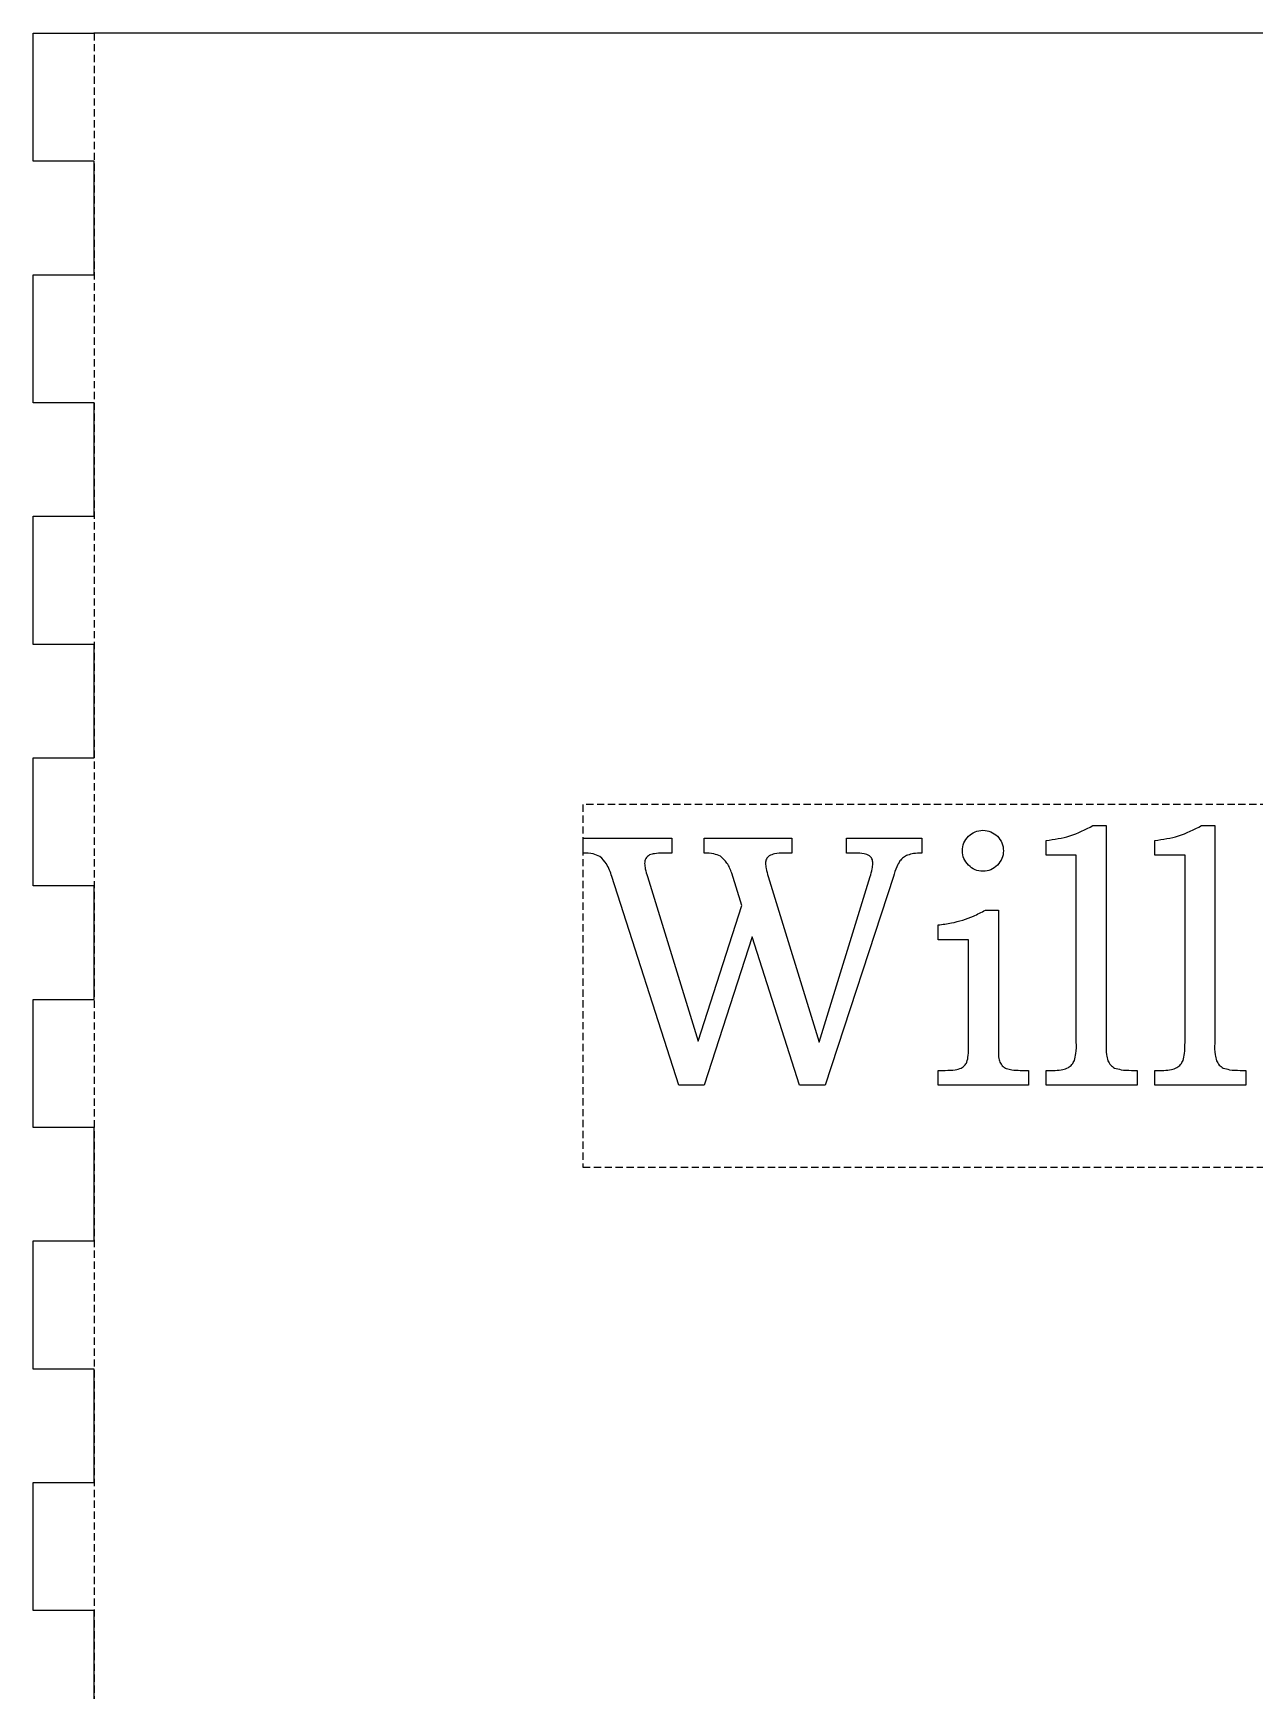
# Model space of a CAD drawing. Header units: millimetres. Extents: x -150 to 450, y -150 to 300.
# Drawn here: x -4.2 to 80.1, y 185.6 to 300 of the extents above; entities that cross this region are included whole.
import ezdxf

# ---------------------------------------------------------------- set-up
doc = ezdxf.new("R2010")
doc.units = ezdxf.units.MM
doc.linetypes.add('DASHED', pattern=[0.75, 0.5, -0.25])
doc.layers.get('0').update_dxf_attribs({"linetype": 'CONTINUOUS'})

msp = doc.modelspace()

# ---------------------------------------------------------------- linework, layer by layer
for p, q in [((-4.2, 300), (0, 300)), ((-4.2, 291.17), (-4.2, 300)), ((300, 300), (0, 300)), ((0, 291.17), (-4.2, 291.17)), ((0, 283.33), (0, 291.17)), ((-4.2, 283.33), (0, 283.33)), ((-4.2, 274.5), (-4.2, 283.33)), ((0, 274.5), (-4.2, 274.5)), ((0, 266.67), (0, 274.5)), ((-4.2, 266.67), (0, 266.67)), ((-4.2, 257.83), (-4.2, 266.67)), ((0, 257.83), (-4.2, 257.83)), ((0, 250), (0, 257.83)), ((-4.2, 250), (0, 250)), ((-4.2, 241.17), (-4.2, 250)), ((68.93, 245.33), (69.83, 245.33)), ((69.83, 245.33), (69.83, 230.3)), ((76.43, 245.33), (77.33, 245.33)), ((77.33, 245.33), (77.33, 230.3)), ((33.75, 244.45), (39.86, 244.45)), ((33.75, 243.42), (33.75, 244.45)), ((39.86, 244.45), (39.86, 243.42)), ((42.11, 243.42), (42.11, 244.45)), ((42.11, 244.45), (48.16, 244.45)), ((48.16, 244.45), (48.16, 243.42)), ((51.92, 243.42), (51.92, 244.45)), ((51.92, 244.45), (57.12, 244.45)), ((57.12, 244.45), (57.12, 243.42)), ((65.7, 243.29), (65.7, 244.3)), ((73.19, 243.29), (73.19, 244.3)), ((39.86, 243.42), (39.21, 243.42)), ((48.16, 243.42), (47.59, 243.42)), ((52.53, 243.42), (51.92, 243.42)), ((67.78, 243.29), (65.7, 243.29)), ((67.78, 230.38), (67.78, 243.29)), ((75.28, 243.29), (73.19, 243.29)), ((75.28, 230.38), (75.28, 243.29)), ((40.35, 227.42), (35.73, 241.81)), ((38.18, 241.81), (41.68, 230.46)), ((44.71, 239.81), (44, 242.04)), ((46.52, 241.81), (50.03, 230.38)), ((50.03, 230.38), (53.56, 241.81)), ((55.16, 241.81), (50.45, 227.42)), ((0, 241.17), (-4.2, 241.17)), ((0, 233.33), (0, 241.17)), ((41.68, 230.46), (44.71, 239.81)), ((61.51, 239.49), (62.4, 239.49)), ((62.4, 239.49), (62.4, 229.7)), ((58.24, 237.45), (58.24, 238.47)), ((45.41, 237.64), (42.11, 227.42)), ((48.68, 227.42), (45.41, 237.64)), ((60.35, 237.45), (58.24, 237.45)), ((60.35, 230.26), (60.35, 237.45)), ((-4.2, 233.33), (0, 233.33)), ((-4.2, 224.5), (-4.2, 233.33)), ((58.24, 227.42), (58.24, 228.44)), ((58.24, 228.44), (58.74, 228.44)), ((63.91, 228.44), (64.49, 228.44)), ((64.49, 228.44), (64.49, 227.42)), ((65.7, 227.42), (65.7, 228.44)), ((65.7, 228.44), (66.33, 228.44)), ((71.59, 228.44), (71.98, 228.44)), ((71.98, 228.44), (71.98, 227.42)), ((73.19, 227.42), (73.19, 228.44)), ((73.19, 228.44), (73.83, 228.44)), ((79.09, 228.44), (79.48, 228.44)), ((79.48, 228.44), (79.48, 227.42)), ((42.11, 227.42), (40.35, 227.42)), ((50.45, 227.42), (48.68, 227.42)), ((64.49, 227.42), (58.24, 227.42)), ((71.98, 227.42), (65.7, 227.42)), ((79.48, 227.42), (73.19, 227.42)), ((0, 224.5), (-4.2, 224.5)), ((0, 216.67), (0, 224.5)), ((-4.2, 207.83), (-4.2, 216.67)), ((-4.2, 216.67), (0, 216.67)), ((0, 207.83), (-4.2, 207.83)), ((0, 200), (0, 207.83)), ((-4.2, 191.17), (-4.2, 200)), ((-4.2, 200), (0, 200)), ((0, 191.17), (-4.2, 191.17)), ((0, 183.33), (0, 191.17))]:
    msp.add_line(p, q)
at = {"linetype": 'DASHED'}
for p, q in [((0, 300), (0, 150)), ((193.46, 246.77), (33.74, 246.77)), ((33.74, 246.77), (33.74, 221.77)), ((33.74, 221.77), (193.46, 221.77))]:
    msp.add_line(p, q, dxfattribs=at)
for points, knots in [([(60.34, 244.59), (60.48, 244.71), (60.77, 244.95), (61.15, 244.98), (61.34, 245)], [0, 0, 0, 0, 0.0551011, 0.1103761, 0.1103761, 0.1103761, 0.1103761]), ([(61.34, 245), (61.53, 244.98), (61.9, 244.95), (62.19, 244.71), (62.34, 244.59)], [0, 0, 0, 0, 0.055275, 0.1103761, 0.1103761, 0.1103761, 0.1103761]), ([(65.7, 244.3), (66.25, 244.38), (67.39, 244.53), (68.41, 245.06), (68.93, 245.33)], [0, 0, 0, 0, 0.1669245, 0.3415301, 0.3415301, 0.3415301, 0.3415301]), ([(73.19, 244.3), (73.75, 244.38), (74.88, 244.53), (75.9, 245.06), (76.43, 245.33)], [0, 0, 0, 0, 0.1669245, 0.3415301, 0.3415301, 0.3415301, 0.3415301]), ([(59.92, 243.59), (59.94, 243.78), (59.97, 244.16), (60.22, 244.44), (60.34, 244.59)], [0, 0, 0, 0, 0.0551535, 0.1101328, 0.1101328, 0.1101328, 0.1101328]), ([(62.34, 244.59), (62.46, 244.44), (62.7, 244.16), (62.74, 243.78), (62.75, 243.59)], [0, 0, 0, 0, 0.0549793, 0.1101328, 0.1101328, 0.1101328, 0.1101328]), ([(34.91, 243.19), (34.76, 243.26), (34.39, 243.42), (33.99, 243.42), (33.75, 243.42)], [0, 0, 0, 0, 0.0504439, 0.1193564, 0.1193564, 0.1193564, 0.1193564]), ([(35.73, 241.81), (35.63, 242.11), (35.46, 242.64), (35.07, 243.03), (34.91, 243.19)], [0, 0, 0, 0, 0.0942303, 0.16218, 0.16218, 0.16218, 0.16218]), ([(38.34, 243.3), (38.24, 243.22), (38.04, 243.08), (38, 242.83), (37.99, 242.71)], [0, 0, 0, 0, 0.03619502, 0.0717466, 0.0717466, 0.0717466, 0.0717466]), ([(37.99, 242.71), (38, 242.59), (38.03, 242.28), (38.13, 241.99), (38.18, 241.81)], [0, 0, 0, 0, 0.03692627, 0.09210223, 0.09210223, 0.09210223, 0.09210223]), ([(39.21, 243.42), (39.03, 243.42), (38.73, 243.42), (38.45, 243.33), (38.34, 243.3)], [0, 0, 0, 0, 0.05349425, 0.08801436, 0.08801436, 0.08801436, 0.08801436]), ([(43.22, 243.21), (43.07, 243.27), (42.72, 243.42), (42.33, 243.42), (42.11, 243.42)], [0, 0, 0, 0, 0.0463807, 0.1140275, 0.1140275, 0.1140275, 0.1140275]), ([(44, 242.04), (43.91, 242.29), (43.74, 242.74), (43.38, 243.06), (43.22, 243.21)], [0, 0, 0, 0, 0.0770176, 0.1426992, 0.1426992, 0.1426992, 0.1426992]), ([(46.59, 243.24), (46.51, 243.17), (46.36, 243.03), (46.34, 242.83), (46.33, 242.73)], [0, 0, 0, 0, 0.02909085, 0.05838913, 0.05838913, 0.05838913, 0.05838913]), ([(46.33, 242.73), (46.34, 242.61), (46.38, 242.3), (46.47, 241.99), (46.52, 241.81)], [0, 0, 0, 0, 0.03692155, 0.09447801, 0.09447801, 0.09447801, 0.09447801]), ([(47.59, 243.42), (47.38, 243.42), (47.03, 243.43), (46.71, 243.29), (46.59, 243.24)], [0, 0, 0, 0, 0.0624266, 0.1027199, 0.1027199, 0.1027199, 0.1027199]), ([(53.5, 243.25), (53.38, 243.3), (53.07, 243.43), (52.74, 243.42), (52.53, 243.42)], [0, 0, 0, 0, 0.03854489, 0.09881851, 0.09881851, 0.09881851, 0.09881851]), ([(53.74, 242.72), (53.73, 242.83), (53.72, 243.04), (53.57, 243.18), (53.5, 243.25)], [0, 0, 0, 0, 0.03165048, 0.06014638, 0.06014638, 0.06014638, 0.06014638]), ([(53.56, 241.81), (53.61, 241.98), (53.7, 242.28), (53.73, 242.59), (53.74, 242.72)], [0, 0, 0, 0, 0.05464455, 0.09304626, 0.09304626, 0.09304626, 0.09304626]), ([(55.61, 242.89), (55.53, 242.75), (55.34, 242.42), (55.23, 242.04), (55.16, 241.81)], [0, 0, 0, 0, 0.0456001, 0.1170542, 0.1170542, 0.1170542, 0.1170542]), ([(56.14, 243.29), (56.04, 243.24), (55.84, 243.14), (55.68, 242.97), (55.61, 242.89)], [0, 0, 0, 0, 0.03411018, 0.06735791, 0.06735791, 0.06735791, 0.06735791]), ([(57.12, 243.42), (56.93, 243.42), (56.59, 243.43), (56.28, 243.33), (56.14, 243.29)], [0, 0, 0, 0, 0.05758517, 0.09960673, 0.09960673, 0.09960673, 0.09960673]), ([(60.34, 242.59), (60.22, 242.74), (59.97, 243.03), (59.94, 243.4), (59.92, 243.59)], [0, 0, 0, 0, 0.0553572, 0.1106606, 0.1106606, 0.1106606, 0.1106606]), ([(61.34, 242.18), (61.15, 242.19), (60.77, 242.23), (60.48, 242.47), (60.34, 242.59)], [0, 0, 0, 0, 0.0553034, 0.1106606, 0.1106606, 0.1106606, 0.1106606]), ([(62.34, 242.59), (62.19, 242.47), (61.9, 242.23), (61.53, 242.19), (61.34, 242.18)], [0, 0, 0, 0, 0.0553572, 0.1106606, 0.1106606, 0.1106606, 0.1106606]), ([(62.75, 243.59), (62.74, 243.4), (62.7, 243.03), (62.46, 242.74), (62.34, 242.59)], [0, 0, 0, 0, 0.0553034, 0.1106606, 0.1106606, 0.1106606, 0.1106606]), ([(59.94, 238.8), (60.19, 238.89), (60.73, 239.08), (61.23, 239.35), (61.51, 239.49)], [0, 0, 0, 0, 0.0788574, 0.1714518, 0.1714518, 0.1714518, 0.1714518]), ([(58.24, 238.47), (58.55, 238.51), (59.12, 238.58), (59.68, 238.73), (59.94, 238.8)], [0, 0, 0, 0, 0.0943474, 0.1737845, 0.1737845, 0.1737845, 0.1737845]), ([(60.23, 229), (60.27, 229.15), (60.36, 229.57), (60.35, 229.99), (60.35, 230.26)], [0, 0, 0, 0, 0.0456962, 0.1266197, 0.1266197, 0.1266197, 0.1266197]), ([(67.65, 229.12), (67.69, 229.28), (67.79, 229.69), (67.79, 230.12), (67.78, 230.38)], [0, 0, 0, 0, 0.0482762, 0.1271934, 0.1271934, 0.1271934, 0.1271934]), ([(69.83, 230.3), (69.83, 230.04), (69.82, 229.63), (69.92, 229.24), (69.96, 229.1)], [0, 0, 0, 0, 0.0775747, 0.1206726, 0.1206726, 0.1206726, 0.1206726]), ([(75.15, 229.12), (75.19, 229.28), (75.28, 229.69), (75.28, 230.12), (75.28, 230.38)], [0, 0, 0, 0, 0.0482762, 0.1271934, 0.1271934, 0.1271934, 0.1271934]), ([(77.33, 230.3), (77.32, 230.04), (77.32, 229.63), (77.42, 229.24), (77.45, 229.1)], [0, 0, 0, 0, 0.0775747, 0.1206726, 0.1206726, 0.1206726, 0.1206726]), ([(59.84, 228.59), (59.92, 228.64), (60.09, 228.75), (60.19, 228.92), (60.23, 229)], [0, 0, 0, 0, 0.02978592, 0.05831006, 0.05831006, 0.05831006, 0.05831006]), ([(62.4, 229.7), (62.4, 229.55), (62.4, 229.28), (62.5, 229.04), (62.55, 228.93)], [0, 0, 0, 0, 0.04501007, 0.07888458, 0.07888458, 0.07888458, 0.07888458]), ([(62.55, 228.93), (62.6, 228.85), (62.71, 228.69), (62.87, 228.6), (62.95, 228.56)], [0, 0, 0, 0, 0.02823907, 0.05604609, 0.05604609, 0.05604609, 0.05604609]), ([(67.23, 228.63), (67.32, 228.69), (67.5, 228.82), (67.6, 229.02), (67.65, 229.12)], [0, 0, 0, 0, 0.03347761, 0.06645405, 0.06645405, 0.06645405, 0.06645405]), ([(69.96, 229.1), (70.01, 229), (70.13, 228.79), (70.32, 228.66), (70.42, 228.6)], [0, 0, 0, 0, 0.03546479, 0.06921811, 0.06921811, 0.06921811, 0.06921811]), ([(74.72, 228.63), (74.81, 228.69), (75, 228.82), (75.1, 229.02), (75.15, 229.12)], [0, 0, 0, 0, 0.03347761, 0.06645405, 0.06645405, 0.06645405, 0.06645405]), ([(77.45, 229.1), (77.51, 229), (77.62, 228.79), (77.82, 228.66), (77.91, 228.6)], [0, 0, 0, 0, 0.03546479, 0.06921811, 0.06921811, 0.06921811, 0.06921811]), ([(58.74, 228.44), (58.97, 228.44), (59.34, 228.44), (59.7, 228.55), (59.84, 228.59)], [0, 0, 0, 0, 0.0684574, 0.1113908, 0.1113908, 0.1113908, 0.1113908]), ([(62.95, 228.56), (63.08, 228.53), (63.39, 228.44), (63.72, 228.44), (63.91, 228.44)], [0, 0, 0, 0, 0.03808528, 0.09690311, 0.09690311, 0.09690311, 0.09690311]), ([(66.33, 228.44), (66.51, 228.45), (66.82, 228.45), (67.1, 228.57), (67.23, 228.63)], [0, 0, 0, 0, 0.05253497, 0.09233206, 0.09233206, 0.09233206, 0.09233206]), ([(70.42, 228.6), (70.57, 228.56), (70.95, 228.44), (71.35, 228.44), (71.59, 228.44)], [0, 0, 0, 0, 0.0461179, 0.118858, 0.118858, 0.118858, 0.118858]), ([(73.83, 228.44), (74, 228.45), (74.31, 228.45), (74.6, 228.57), (74.72, 228.63)], [0, 0, 0, 0, 0.05253497, 0.09233206, 0.09233206, 0.09233206, 0.09233206]), ([(77.91, 228.6), (78.06, 228.56), (78.44, 228.44), (78.84, 228.44), (79.09, 228.44)], [0, 0, 0, 0, 0.0461179, 0.118858, 0.118858, 0.118858, 0.118858])]:
    msp.add_open_spline(points, degree=3, knots=knots)
msp.add_point((0, 300))

doc.saveas('drawing.dxf')
